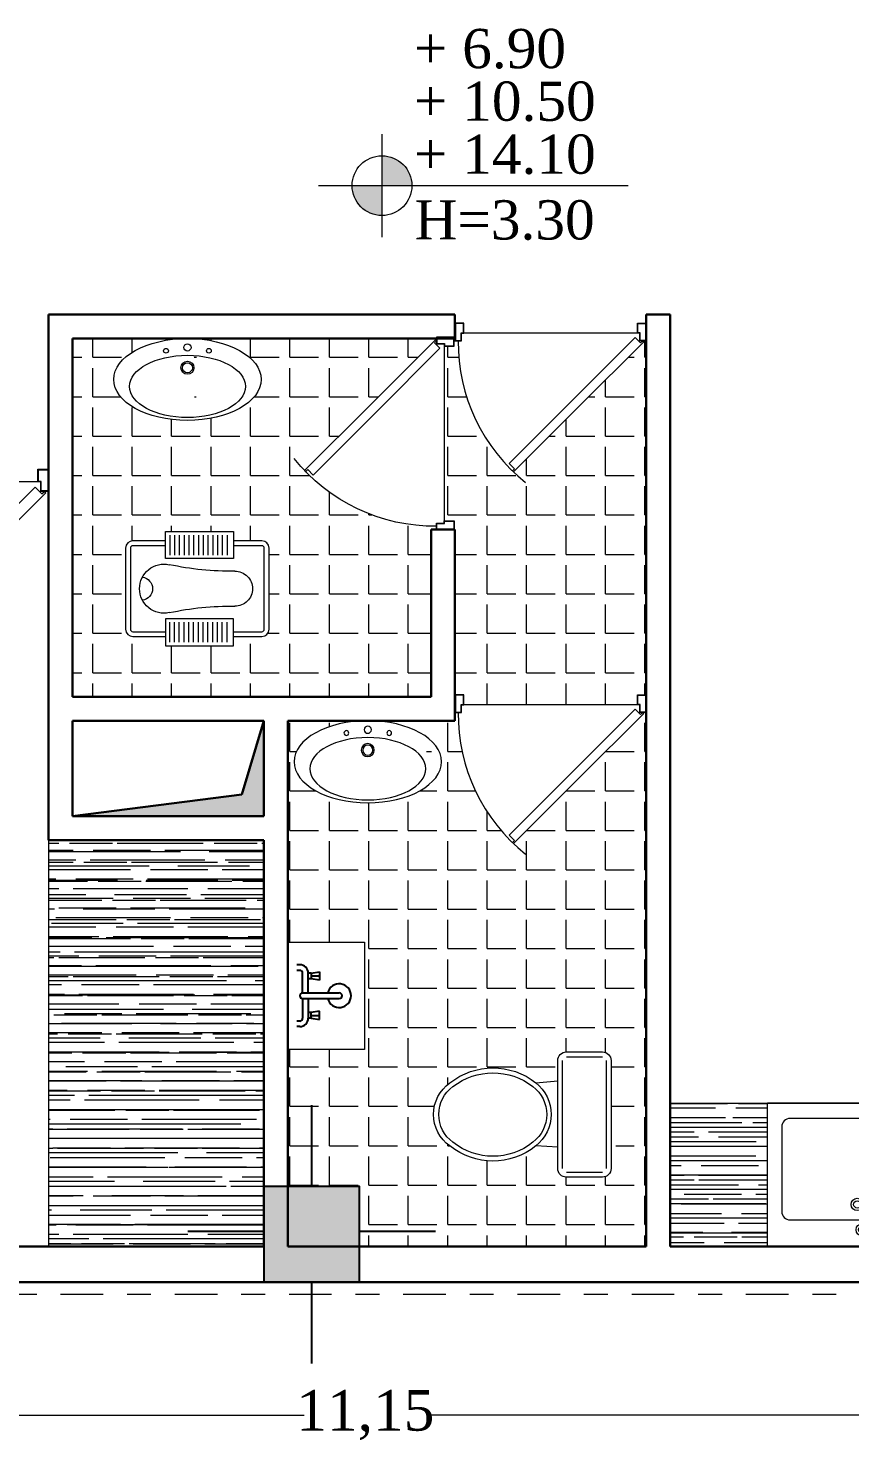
# Model space of a CAD drawing. Header units: metres. Extents: x 236 to 355, y 67 to 475.
# Drawn here: x 293.48 to 296.92, y 370.43 to 376.35 of the extents above; entities that cross this region are included whole.
import ezdxf

# ---------------------------------------------------------------- set-up
doc = ezdxf.new("R2010")
doc.units = ezdxf.units.M
doc.header["$LTSCALE"] = 0.007
doc.header["$MEASUREMENT"] = 0
doc.header["$PDMODE"] = 3
doc.linetypes.add('DASHDOTX2', pattern=[50.8, 25.4, -12.7, 0, -12.7])
for name, color, linetype, lineweight in [('decoration', 251, 'Continuous', 18), ('dim', 220, 'Continuous', 5), ('stair', 20, 'Continuous', 15), ('walll', 7, 'Continuous', 30)]:
    doc.layers.add(name, color=color, linetype=linetype, lineweight=lineweight)
doc.layers.add('H', color=7, linetype='Continuous')
doc.layers.add('TOOLS', color=137, linetype='Continuous')
doc.styles.get("Standard").update_dxf_attribs({"font": 'dutch.ttf'})
doc.dimstyles.new('1', dxfattribs={"dimtxt": 0.17, "dimasz": 0.17, "dimexe": 0.1, "dimexo": 0.1000000000000001, "dimgap": 0, "dimtad": 0, "dimzin": 1, "dimtxsty": 'Standard', "dimblk": 'DOTSMALL', "dimcen": 0.17, "dimse1": 1, "dimse2": 1, "dimclrd": 6, "dimclre": 1, "dimclrt": 7, "dimadec": 0, "dimazin": 0, "dimtfac": 1, "dimtix": 1, "dimtmove": 0, "dimatfit": 3, "dimldrblk": 'DOTSMALL', "dimfxl": 1, "dimlwd": 5, "dimarcsym": 0})
pattern_1 = [(0, (79.7474382615311, 9.493744407084023), (0, 0.165), [0.12, -0.045]), (90, (79.7474382615311, 9.493744407084023), (-0.165, 1.010333609296566e-17), [0.12, -0.045])]

# ---------------------------------------------------------------- blocks, each defined once
blk = doc.blocks.new('2')
at = {"true_color": 0x6c0707}
blk.add_hatch(color=16, dxfattribs=at).paths.add_polyline_path([(0.1972853444543929, 0.1934999981912142), (-0.2027146555456056, 0.1934999981912142), (-0.2027146555456056, -0.206500001808763), (0.1972853444543929, -0.206500001808763)])
for p, q in [((-0.002714655545602795, 0.5343109441922707), (-0.002714655545602795, 0.1934999981912142)), ((-0.5200292548347534, 0.007789713804413623), (-0.2027146555456056, 0.00778971380452731)), ((0.1972853444543929, 0.007789713804413623), (0.515374098412849, 0.007789713804413623)), ((-0.002714655545602795, -0.206500001808763), (-0.002714655545602795, -0.5473109478098195))]:
    blk.add_line(p, q)
blk.add_lwpolyline([(-0.2027146555456056, -0.206500001808763), (0.1972853444543929, -0.206500001808763), (0.1972853444543929, 0.1934999981912142), (-0.2027146555456056, 0.1934999981912142)], close=True)
blk = doc.blocks.new('DR10045K')
blk.add_line((-0.04810000000000514, -0.05454322292902702), (-0.9918601010792543, -0.05454322292902702))
at = {"linetype": 'Continuous'}
for p, q in [((-0.4028462823387429, -0.4202427088733032), (-0.0603378639307266, -0.0777342904652869)), ((-0.01428695879454267, -0.1016878782848494), (-0.3678440358608839, -0.4552449553511906)), ((-0.0603378639307266, -0.0777342904652869), (-0.03139794348678038, -0.1066742109092331)), ((-0.03102349573768493, -0.1070486586583286), (-0.01997483707938841, -0.09600000000000364)), ((-0.01997483707938841, -0.09600000000000364), (-0.01428695879454267, -0.1016878782848494)), ((-0.745354700746816, -0.7627511272813763), (-0.4028462823387429, -0.4202427088733032)), ((-0.3678440358608839, -0.4552449553511906), (-0.7214011129272535, -0.8088020324175886)), ((-0.7160403325538027, -0.7920654954743753), (-0.745354700746816, -0.7627511272813763)), ((-0.7270889912121277, -0.803114154132686), (-0.7160403325538027, -0.7920654954743753)), ((-0.7214011129272535, -0.8088020324175886), (-0.7270889912121277, -0.803114154132686))]:
    blk.add_line(p, q, dxfattribs=at)
for points in [[(-0.9918601010792543, -0.05454322292902702), (-0.9918601010792543, 2.842170943040401e-14), (-1.039960101079231, 2.842170943040401e-14), (-1.039960101079231, -0.09599999999997522), (-1.004360101079243, -0.09599999999997522), (-1.004360101079243, -0.05454322292902702)], [(-0.04810000000000514, -0.05454322292902702), (-0.04810000000000514, 0), (0, 0), (0, -0.09600000000000364), (-0.03560000000001651, -0.09600000000000364), (-0.03560000000001651, -0.05454322292902702)], [(-0.9938601010792354, -0.05254322292901747), (-0.9938601010792354, -0.001999999999981128), (-1.037960101079221, -0.001999999999981128), (-1.037960101079221, -0.09399999999999409), (-1.006360101079252, -0.09399999999999409), (-1.006360101079252, -0.05254322292901747)], [(-0.04609999999999559, -0.0525432229290459), (-0.04609999999999559, -0.00200000000000955), (-0.00200000000000955, -0.00200000000000955), (-0.00200000000000955, -0.09399999999999409), (-0.03360000000000696, -0.09399999999999409), (-0.03360000000000696, -0.0525432229290459)]]:
    blk.add_lwpolyline(points, close=True, dxfattribs=at)
blk.add_arc((-0.04967644807510396, -0.1055231963517542), 0.9725302805717476, 179.4389401650059, 231.4143768930826)
blk = doc.blocks.new('HICOD')
at = {"linetype": 'Continuous'}
h = blk.add_hatch(color=0, dxfattribs=at)
h.paths.add_polyline_path([(-0.125, 0, 0.4142135623730118), (0, -0.125), (0, 0)])
h.paths.add_polyline_path([(0, 0.1250000000000355), (0, -6.938893903907228e-18), (0.1250000000000355, -6.938893903907228e-18, 0.4142135623731784)])
at = {"color": 0, "linetype": 'Continuous'}
for p, q in [((0, 0.2159473684273956), (0, -0.2156620941063765)), ((-0.2657490047358491, 0), (1.030013085643477, 0))]:
    blk.add_line(p, q, dxfattribs=at)
blk.add_circle((1.776356839400503e-14, 1.776356839400503e-14), 0.1250000000000178, dxfattribs=at)
blk = doc.blocks.new('_DotSmall')
at = {"color": 0, "linetype": 'ByBlock', "const_width": 0.5}
blk.add_lwpolyline([(-0.0625, 0, 1), (0.0625, 0, 1)], format="xyb", close=True, dxfattribs=at)
blk = doc.blocks.new('*D88')
at = {"layer": 'Defpoints', "color": 0, "transparency": 16777216}
for p in [(289.3180209746893, 371.0476366226713), (300.4678267354655, 371.0976366226714), (300.4678267354655, 370.5416318382378)]:
    blk.add_point(p, dxfattribs=at)
at = {"layer": 'dim', "color": 6, "lineweight": 5, "transparency": 16777216}
for p, q in [((289.3180209746893, 370.5416318382378), (294.6375112337182, 370.5416318382378)), ((300.4678267354655, 370.5416318382378), (295.1483364764366, 370.5416318382378))]:
    blk.add_line(p, q, dxfattribs=at)
at = {"layer": 'dim', "color": 6, "lineweight": 5, "transparency": 16777216, "xscale": 0.17, "yscale": 0.17, "zscale": 0.17, "rotation": 180}
blk.add_blockref('_DotSmall', (289.3180209746893, 370.5416318382378), dxfattribs=at)
at = {"layer": 'dim', "color": 6, "lineweight": 5, "transparency": 16777216, "xscale": 0.17, "yscale": 0.17, "zscale": 0.17}
blk.add_blockref('_DotSmall', (300.4678267354655, 370.5416318382378), dxfattribs=at)
at = {"layer": 'dim', "color": 7, "transparency": 16777216, "insert": (294.8929238550774, 370.5416318382378), "char_height": 0.17, "attachment_point": 5}
blk.add_mtext('11,15', dxfattribs=at)
blk = doc.blocks.new('S2')
for p, q in [((-0.5342557278636377, -2.91038304567337e-11), (0, 0)), ((0, 0), (5.820766091346741e-11, -0.6000000000058208)), ((-1.405312012298964, -1.164153218269348e-10), (-0.5342557278636377, -2.91038304567337e-11)), ((-1.405312012298964, -1.164153218269348e-10), (-1.405312012240756, -0.6000000001222361)), ((-0.5342557278636377, -2.91038304567337e-11), (-0.5342557278636377, -2.91038304567337e-11)), ((-0.4658387741073966, -0.05690800902084447), (-0.4921562653325964, -0.05690800902084447)), ((-0.4921562653325964, -0.05690800902084447), (-0.4921562653325964, -0.06297731152153574)), ((-0.4658387741073966, -0.06258372875163332), (-0.4658387741073966, -0.05690800902084447)), ((-1.340420679340241, -0.1105620999878738), (-0.9585648089307597, -0.1105620999878738)), ((-0.8648715524468571, -0.1105620999878738), (-0.5412342216877732, -0.1105621000169776)), ((-0.4921562653325964, -0.06297731152153574), (-0.5351734600553755, -0.06297731152153574)), ((-0.4866622025438119, -0.1667365592438728), (-0.4866622025438119, -0.06297731152153574)), ((-0.4698875225440133, -0.06297731152153574), (-0.4698875225440133, -0.1667365592438728)), ((-0.42082214311813, -0.06258372875163332), (-0.4658387741073966, -0.06258372875163332)), ((-0.09492635785136372, -0.1105620999878738), (-0.4185636885813437, -0.1105621000169776)), ((-1.362238861160222, -0.5139649090133389), (-1.362238861160222, -0.1323802818051263)), ((-1.340420679340241, -0.1539649090136663), (-0.9585648089307597, -0.1539649090136663)), ((-0.9367466271107787, -0.5139649090133389), (-0.9367466271107787, -0.1323802818051263)), ((-0.9003447274444625, -0.500309915834805), (-0.9003447274444625, -0.1460352749854792)), ((-0.5057610467192717, -0.1460352750436869), (-0.5057610467192717, -0.5003099158639088)), ((-0.4540368635789491, -0.1460352750436869), (-0.4540368635789491, -0.5003099158639088)), ((-0.0594531828246545, -0.500309915834805), (-0.05945318285375834, -0.1460352749854792)), ((-1.340420679340241, -0.1976012726499903), (-0.9585648089307597, -0.1976012726499903)), ((-1.340420679340241, -0.2412376362863142), (-0.9585648089307597, -0.2412376362863142)), ((-1.340420679340241, -0.2848739999235477), (-0.9585648089307597, -0.2848739999235477)), ((-1.340420679340241, -0.3285103635598716), (-0.9585648089307597, -0.3285103635598716)), ((-1.340420679340241, -0.3721467271961956), (-0.9585648089307597, -0.3721467271961956)), ((-1.340420679340241, -0.41578309083161), (-0.9585648089307597, -0.41578309083161)), ((-1.340420679340241, -0.459419454467934), (-0.9585648089307597, -0.459419454467934)), ((-1.340420679340241, -0.5030558181042579), (-0.9585648089307597, -0.5030558181042579)), ((-0.9585648089307597, -0.5357830908324104), (-1.340420679340241, -0.5357830908324104)), ((-0.5248783524439204, -0.5357830908615142), (-0.8648715524468571, -0.5357830908324104)), ((-0.4349195578251965, -0.5357830908615142), (-0.09492635782225989, -0.5357830908324104)), ((-1.405312012240756, -0.6000000001222361), (5.820766091346741e-11, -0.6000000000058208))]:
    blk.add_line(p, q)
for centre, radius in [((-0.5598987991979811, -0.06992794704910921), 0.025683725), ((-0.5598987991979811, -0.06992794704910921), 0.0151468), ((-0.3962108410778455, -0.06992794704910921), 0.025683725), ((-0.3962108410778455, -0.06992794704910921), 0.0151468), ((-0.5844314864079934, -0.175644095644202), 0.025683725), ((-0.5844314864079934, -0.175644095644202), 0.0151468), ((-0.3753664238611236, -0.175644095644202), 0.025683725), ((-0.3753664238611236, -0.175644095644202), 0.0151468)]:
    blk.add_circle(centre, radius)
for centre, radius, start, end in [((-1.340420679340241, -0.1323802818051263), 0.02181818181815656, 90, 180), ((-0.9585648089307597, -0.1323802818051263), 0.02181818181815656, 0, 90), ((-0.8648715524177533, -0.1460352750209495), 0.035473175, 89.99999999499742, 179.999999995258), ((-0.5412342216877732, -0.1460352750500533), 0.035473175, 359.999999995258, 89.99999999499742), ((-0.4748833762423601, 0.1479468193365392), 0.232181125789495, 254.9886032381018, 267.0920683080504), ((-0.4782748625439126, -0.07736463228411594), 0.0166536023314587, 59.75920558760113, 120.2407944123989), ((-0.4785303428361658, 0.190308755897604), 0.2745480064682461, 271.8039794177778, 282.1863184308165), ((-0.4185636885813437, -0.1460352750500533), 0.035473175, 90.00000000500258, 180.0000000047421), ((-0.09492635785136372, -0.1460352750209495), 0.035473175, 4.742028918999941e-09, 90.00000000500258), ((-0.4782749321602751, -0.1616788071469273), 0.01213850413860655, 133.7064729882118, 46.29261787345494), ((-0.4782748625439126, -0.1523492384940255), 0.0166536023314587, 239.7592055876011, 300.2407944123989), ((-1.340420679340241, -0.5139649090133389), 0.02181818181815656, 180, 270), ((-0.9585648089307597, -0.5139649090133389), 0.02181818181815656, 270, 0), ((-0.8648715524468571, -0.5003099158411715), 0.035473175, 179.999999995258, 269.9999999949974), ((-0.5412342217168771, -0.5003099158702753), 0.035473175, 269.9999999949974, 359.999999995258), ((-0.4185636885522399, -0.5003099158702753), 0.035473175, 180.0000000047421, 270.0000000050026), ((-0.09492635782225989, -0.5003099158411715), 0.035473175, 270.0000000050026, 4.742028918999941e-09)]:
    blk.add_arc(centre, radius, start, end)
blk = doc.blocks.new('KHALAF')
at = {"linetype": 'Continuous'}
for p, q in [((-0.462059002773163, -0.1854750292723298), (-0.3783790239161551, -0.1854750292723298)), ((-0.462059002773163, -0.2054750292723298), (-0.3783790239161551, -0.2054750292723298)), ((-0.462059002773163, -0.2254750292723298), (-0.3783790239161551, -0.2254750292723298)), ((-0.01309379910504305, -0.1854750292723298), (-0.096773777962051, -0.1854750292723298)), ((-0.01309379910504305, -0.2054750292723298), (-0.096773777962051, -0.2054750292723298)), ((-0.01309379910504305, -0.2254750292723298), (-0.096773777962051, -0.2254750292723298)), ((-0.462059002773163, -0.2454750292723298), (-0.3783790239161551, -0.2454750292723298)), ((-0.462059002773163, -0.2654750292723298), (-0.3783790239161551, -0.2654750292723298)), ((-0.462059002773163, -0.2854750292723298), (-0.3783790239161551, -0.2854750292723298)), ((-0.01309379910504305, -0.2454750292723298), (-0.096773777962051, -0.2454750292723298)), ((-0.01309379910504305, -0.2654750292723298), (-0.096773777962051, -0.2654750292723298)), ((-0.01309379910504305, -0.2854750292723298), (-0.096773777962051, -0.2854750292723298)), ((-0.462059002773163, -0.3054750292723298), (-0.3783790239161551, -0.3054750292723298)), ((-0.462059002773163, -0.3254750292723299), (-0.3783790239161551, -0.3254750292723299)), ((-0.462059002773163, -0.3454750292723298), (-0.3783790239161551, -0.3454750292723298)), ((-0.01309379910504305, -0.3054750292723298), (-0.096773777962051, -0.3054750292723298)), ((-0.01309379910504305, -0.3254750292723299), (-0.096773777962051, -0.3254750292723299)), ((-0.01309379910504305, -0.3454750292723298), (-0.096773777962051, -0.3454750292723298)), ((-0.462059002773163, -0.3654750292723298), (-0.3783790239161551, -0.3654750292723298)), ((-0.462059002773163, -0.3854750292723298), (-0.3783790239161551, -0.3854750292723298)), ((-0.462059002773163, -0.4054750292723298), (-0.3783790239161551, -0.4054750292723298)), ((-0.01309379910504305, -0.3654750292723298), (-0.096773777962051, -0.3654750292723298)), ((-0.01309379910504305, -0.3854750292723298), (-0.096773777962051, -0.3854750292723298)), ((-0.01309379910504305, -0.4054750292723298), (-0.096773777962051, -0.4054750292723298)), ((-0.462059002773163, -0.4254750292723298), (-0.3783790239161551, -0.4254750292723298)), ((-0.01309379910504305, -0.4254750292723298), (-0.096773777962051, -0.4254750292723298))]:
    blk.add_line(p, q, dxfattribs=at)
for points in [[(-0.4375764009391023, -0.168056419021406), (-0.4375764009391023, -0.03119914540266888, -0.4142135623730951), (-0.4075764009391021, -0.001199145402668883), (-0.06757640093910222, -0.001199145402668855, -0.4142135623730951), (-0.03757640093910197, -0.03119914540266885), (-0.03757640093910197, -0.168056419021406, -0.4142135623730945)], [(-0.4175764009391036, -0.168056419021406), (-0.4175764009391028, -0.03119914540266897, -0.414213562373103), (-0.4075764009391021, -0.02119914540266887), (-0.06757640093910222, -0.02119914540266885, -0.414213562373085), (-0.05757640093910155, -0.03119914540266883), (-0.05757640093910155, -0.168056419021406, -0.4142135623731021)], [(-0.03757640093910286, -0.452862576161209), (-0.03757640093910286, -0.5711991454026688, -0.4142135623730945), (-0.06757640093910311, -0.6011991454026688), (-0.407576400939103, -0.6011991454026688, -0.4142135623730955), (-0.4375764009391032, -0.5711991454026688), (-0.4375764009391023, -0.452862576161209)], [(-0.05757640093910155, -0.452862576161209), (-0.05757640093910243, -0.5711991454026687, -0.4142135623731021), (-0.06757640093910311, -0.5811991454026688), (-0.407576400939103, -0.5811991454026688, -0.4142135623731103), (-0.4175764009391036, -0.5711991454026686)], [(-0.4175764009391036, -0.5711991454026686), (-0.4175764009391036, -0.452862576161209, -0.414213562373103)]]:
    blk.add_lwpolyline(points, format="xyb", dxfattribs=at)
for points in [[(-0.4768329607446793, -0.168056419021406), (-0.4768329607446793, -0.452862576161209), (-0.3637304135845723, -0.452862576161209), (-0.3637304135845723, -0.168056419021406)], [(0.001680158866473214, -0.168056419021406), (0.001680158866473214, -0.452862576161209), (-0.1114223882936338, -0.452862576161209), (-0.1114223882936338, -0.168056419021406)]]:
    blk.add_lwpolyline(points, close=True, dxfattribs=at)
for centre, radius, start, end in [((-0.2375764009391004, -0.1621229586779998), 0.1027308689057707, 90, 192.2454239383037), ((-0.2375764009391013, -0.06546180001341817), 0.048386847138147, 186.9446974649138, 353.0553025350866), ((-0.2375764009391013, -0.1621229586779998), 0.1027308689057707, 347.7545760616964, 90), ((-1.50925967303924, -0.4381261108727336), 1.198559292649579, 359.0687970425855, 12.24542393830367), ((1.034106871161038, -0.4381261108727336), 1.198559292649579, 167.7545760616963, 180.9312029574145), ((-0.2375764009390995, -0.4587960365046151), 0.07329195272660427, 179.0687970425855, 270.0000000000007), ((-0.2375764009391022, -0.4587960365046151), 0.07329195272660427, 269.9999999999993, 0.9312029574145169)]:
    blk.add_arc(centre, radius, start, end, dxfattribs=at)
blk = doc.blocks.new('RUSHY03')
at = {"linetype": 'Continuous'}
for centre, radius in [((0, 0), 0.015), ((-0.08965188478208574, -0.01386755478858959), 0.01), ((1.70530256582424e-12, -0.08520878309103352), 0.02727425478730083), ((0.08965188478549635, -0.01386755478858959), 0.01), ((1.70530256582424e-12, -0.08520878309103352), 0.0209645479428815)]:
    blk.add_circle(centre, radius, dxfattribs=at)
for centre, major_axis, ratio in [((7.44648787076585e-12, -0.1339664144019252), (0.3083528543501188, -5.664162969846324e-17), 0.5562344568091385), ((1.70530256582424e-12, -0.1633436672675685), (0.2422766334185837, -4.450402570006387e-17), 0.5384615384613669)]:
    blk.add_ellipse(centre, major_axis=major_axis, ratio=ratio, dxfattribs=at)
blk = doc.blocks.new('KHALA')
at = {"linetype": 'Continuous'}
for p, q in [((-0.2418223270343662, -0.0558675669250559), (-0.2418223270343662, -0.2070839919250558)), ((0.226281247965634, -0.04007029192505573), (-0.2260250520343661, -0.04007029192505573)), ((0.2420785229656341, -0.2070839919250558), (0.2420785229656341, -0.0558675669250559)), ((-0.2260250520343661, -0.2228812669250559), (0.226281247965634, -0.2228812669250559)), ((-0.1366132918185997, -0.2428812669250559), (0.1408815882706097, -0.242881266925056))]:
    blk.add_line(p, q, dxfattribs=at)
blk.add_lwpolyline([(0.1329497107603657, -0.3345241735523707), (0.1408815882706097, -0.242881266925056), (0.226281247965634, -0.2428812669250558, 0.414213562373095), (0.2620785229656342, -0.2070839919250558), (0.262078522965634, -0.0558675669250559, 0.414213562373095), (0.226281247965634, -0.02007029192505572), (-0.2260250520343661, -0.0200702919250559, 0.414213562373095), (-0.2618223270343663, -0.0558675669250559), (-0.2618223270343661, -0.2070839919250558, 0.414213562373095), (-0.2260250520343661, -0.242881266925056), (-0.1366132918185997, -0.2428812669250559), (-0.1312110548762773, -0.3345241687032683, 0.3521217500508835), (-0.1312110674238673, -0.6939861495388642, 0.5211761229877464), (0.132949721879746, -0.6939861714663147, 0.3475007842836892), (0.1329497008075449, -0.3345241687032683)], format="xyb", dxfattribs=at)
blk.add_lwpolyline([(0.1173621873699182, -0.3470553069130164, 0.4956799766856066), (-0.1156235414386506, -0.3470553069130164, 0.3521217500508836), (-0.1156235531114023, -0.68145501241733, 0.5100745340586327), (0.1173622069111522, -0.6814550351609406, 0.3437639707166922)], format="xyb", close=True, dxfattribs=at)
blk.add_arc((0.0008693229656340229, -0.4407064419250557), 0.169469475, 38.79655099999999, 141.203449, dxfattribs=at)
blk = doc.blocks.new('rvrt')
at = {"layer": 'TOOLS', "color": 137, "linetype": 'Continuous'}
for p, q in [((31.67666480994978, 29.32077787654021), (31.66666480994968, 29.32077787654032)), ((31.67666480994978, 29.30077787654022), (31.66666480994968, 29.30077787654034)), ((31.68666480994989, 29.22077787654041), (31.68666480994978, 29.29077787654023)), ((31.70666480994998, 29.22077787654041), (31.70666480994987, 29.29077787654023)), ((31.71666480994998, 29.29077787654023), (31.70666480994987, 29.29077787654035)), ((31.71666480994998, 29.27077787654025), (31.70666480994987, 29.27077787654014)), ((31.71666480994998, 29.29077787654023), (31.74666480994995, 29.29577787654023)), ((31.71666480994998, 29.29077787654023), (31.71666480994998, 29.27077787654025)), ((31.71666480994998, 29.28077787654024), (31.74666480994995, 29.28077787654024)), ((31.74666480994995, 29.26577787654026), (31.71666480994998, 29.27077787654025)), ((31.74666480994995, 29.29577787654023), (31.74666480994995, 29.26577787654026)), ((31.68666480994989, 29.22077787654041), (31.81666480995, 29.22077787654041)), ((31.68666480994989, 29.20077787654043), (31.81666480995, 29.20077787654043)), ((31.68666480994989, 29.20077787654043), (31.68666480994989, 29.13077787654049)), ((31.70666480994998, 29.20077787654043), (31.70666480994998, 29.13077787654049)), ((31.6766648099499, 29.1207778765405), (31.66666480994991, 29.1207778765405)), ((31.71666480994998, 29.15077787654047), (31.70666480995021, 29.15077787654047)), ((31.71666480994998, 29.13077787654049), (31.70666480995021, 29.13077787654049)), ((31.74666480994995, 29.15577787654047), (31.71666480994998, 29.15077787654047)), ((31.71666480994998, 29.13077787654049), (31.71666480994998, 29.15077787654047)), ((31.71666480994998, 29.14077787654048), (31.74666480994995, 29.14077787654048)), ((31.71666480994998, 29.13077787654049), (31.74666480994995, 29.1257778765405)), ((31.74666480994995, 29.1257778765405), (31.74666480994995, 29.15577787654047)), ((31.6766648099499, 29.10077787654052), (31.66666480994991, 29.10077787654052))]:
    blk.add_line(p, q, dxfattribs=at)
for centre, radius, start, end in [((31.67666480994978, 29.29077787654023), 0.03000000000003866, 0, 90), ((31.67666480994978, 29.29077787654023), 0.01, 0, 90), ((31.68666480994989, 29.21077787654042), 0.009999999999990905, 90, 270), ((31.81666480995, 29.21077787654042), 0.04201227018836562, 193.7700447941426, 166.2299552057823), ((31.81666480995, 29.21077787654042), 0.009999999999990905, 270, 90), ((31.6766648099499, 29.13077787654049), 0.01, 270, 0), ((31.6766648099499, 29.13077787654049), 0.03000000000003866, 270, 0)]:
    blk.add_arc(centre, radius, start, end, dxfattribs=at)

msp = doc.modelspace()

# ---------------------------------------------------------------- hatches: boundary and pattern name
at = {"layer": 'decoration'}
h = msp.add_hatch(dxfattribs=at)
h.set_pattern_fill('ANGLE', color=256, scale=0.6)
h.set_pattern_definition(pattern_1)
edge = h.paths.add_edge_path()
edge.add_ellipse((294.1486940153842, 374.8761201402264), major_axis=(0.3083528543501188, 5.609424501085856e-14), ratio=0.5562344568091385, start_angle=89.9999999999784, end_angle=277.8747098459176, ccw=False)
edge.add_line((294.1486940153832, 375.0476366226713), (293.6680209746892, 375.0476366226713))
edge.add_line((293.6680209746892, 375.0476366226713), (293.6680209746892, 373.5476366226712))
edge.add_line((293.6680209746892, 373.5476366226712), (294.1909406152056, 373.5476366226712))
edge.add_line((294.1909406152056, 373.5476366226712), (294.1909406152056, 373.7611217232848))
edge.add_line((294.1909406152056, 373.7611217232848), (294.0570050744981, 373.7611217232848))
edge.add_line((294.0570050744981, 373.7611217232848), (294.0570050744981, 373.8003782830904))
edge.add_line((294.0570050744981, 373.8003782830904), (293.9201478008794, 373.8003782830904))
edge.add_arc((293.9201478008794, 373.8303782830904), 0.03000000000001535, 180, 270, ccw=False)
edge.add_line((293.8901478008793, 373.8303782830904), (293.8901478008793, 374.1703782830904))
edge.add_arc((293.9201478008794, 374.1703782830904), 0.03000000000001535, 90, 180, ccw=False)
edge.add_line((293.9201478008794, 374.2003782830904), (294.0570050744981, 374.2003782830904))
edge.add_line((294.0570050744981, 374.2003782830904), (294.0570050744981, 374.239634842896))
edge.add_line((294.0570050744981, 374.239634842896), (294.1909406152056, 374.239634842896))
edge.add_line((294.1909406152056, 374.239634842896), (294.1909406152056, 374.706221052331))
h = msp.add_hatch(dxfattribs=at)
h.set_pattern_fill('ANGLE', color=256, scale=0.6)
h.set_pattern_definition(pattern_1)
edge = h.paths.add_edge_path()
edge.add_line((295.1678267354656, 374.2476366226713), (295.19078690079, 374.2476366226713))
edge.add_line((295.19078690079, 374.2476366226713), (295.19078690079, 374.2614223975005))
edge.add_arc((295.1834113591856, 375.014593221392), 0.7532069360908299, 223.6853825703664, 270.56105983499504, ccw=False)
edge.add_line((294.6387347481711, 374.49435473955), (294.912558245568, 374.7681782369468))
edge.add_line((294.912558245568, 374.7681782369468), (295.19078690079, 375.0464068921688))
edge.add_line((295.19078690079, 375.0464068921688), (295.19078690079, 375.0476366226713))
edge.add_line((295.19078690079, 375.0476366226713), (294.1909406152056, 375.0476366226713))
edge.add_line((294.1909406152056, 375.0476366226713), (294.1909406152056, 375.0460192281217))
edge.add_ellipse((294.1486940153842, 374.8761201402264), major_axis=(0.3083528543501188, 5.609424501085856e-14), ratio=0.5562344568091385, start_angle=277.8747098459176, end_angle=442.12529015407034, ccw=False)
edge.add_line((294.1909406152056, 374.706221052331), (294.1909406152056, 374.239634842896))
edge.add_line((294.1909406152056, 374.239634842896), (294.3418112316378, 374.239634842896))
edge.add_line((294.3418112316378, 374.239634842896), (294.3418112316378, 374.2003782830904))
edge.add_line((294.3418112316378, 374.2003782830904), (294.4601478008793, 374.2003782830904))
edge.add_arc((294.4601478008793, 374.1703782830904), 0.03000000000001532, 0, 90, ccw=False)
edge.add_line((294.4901478008793, 374.1703782830904), (294.4901478008793, 373.8303782830904))
edge.add_arc((294.4601478008793, 373.8303782830904), 0.03000000000001538, -90.00000000005429, 0, ccw=False)
edge.add_line((294.4601478008793, 373.8003782830904), (294.3418112316379, 373.8003782830904))
edge.add_line((294.3418112316378, 373.8003782830904), (294.3418112316378, 373.7611217232848))
edge.add_line((294.3418112316378, 373.7611217232848), (294.1909406152056, 373.7611217232848))
edge.add_line((294.1909406152056, 373.7611217232848), (294.1909406152056, 373.5476366226712))
edge.add_line((294.1909406152056, 373.5476366226712), (295.1678267354655, 373.5476366226711))
edge.add_line((295.1678267354655, 373.5476366226711), (295.1678267354656, 374.2476366226713))
h = msp.add_hatch(dxfattribs=at)
h.set_pattern_fill('ANGLE', color=256, scale=0.6)
h.set_pattern_definition(pattern_1)
h.paths.add_polyline_path([(296.0678267354654, 374.4476366226712), (296.0678267354652, 375.0376072518739), (296.053013775862, 375.0376072518739), (296.0573923178608, 375.0332287098751), (295.7852232535115, 374.7610596455257), (295.5130541891621, 374.4888905811762, -0.2074344335884045), (295.2815292170721, 375.0376072518739), (295.2651371470591, 375.0376072518739), (295.2651371470591, 375.0158141516276), (295.2228944172978, 375.0158141516276), (295.2228944172978, 374.2848891939792), (295.2651371470591, 374.2848891939792), (295.2651371470591, 374.2476366226713), (295.2678267354655, 374.2476366226713), (295.2678267354655, 373.5559599282914), (295.3048542278971, 373.5559599282914), (295.3048542278971, 373.5139724277883), (296.0313629597044, 373.5139724277883), (296.0313629597044, 373.5559599282914), (296.0678267354654, 373.5559599282914)])
h = msp.add_hatch(dxfattribs=at)
h.set_pattern_fill('ANGLE', color=256, scale=0.6)
h.set_pattern_definition(pattern_1)
edge = h.paths.add_edge_path()
edge.add_line((295.2815292170721, 373.4820589038957), (295.2678267354654, 373.4820589038957))
edge.add_line((295.2678267354655, 373.4820589038957), (295.2678267354655, 373.4476366226712))
edge.add_line((295.2678267354655, 373.4476366226712), (295.1780983759368, 373.4476366226712))
edge.add_line((295.1780983759368, 373.4476366226712), (295.1780983759368, 373.3537567401746))
edge.add_ellipse((294.9031434450571, 373.2761201402262), major_axis=(-0.3083528543501188, 5.609424501085856e-14), ratio=0.5562344568091385, start_angle=153.0862930723379, end_angle=206.9137069276774, ccw=False)
edge.add_line((295.1780983759368, 373.1984835402777), (295.1780983759368, 371.8313991558701))
edge.add_line((295.1780983759368, 371.8313991558701), (295.1811720757125, 371.8313991558701))
edge.add_arc((295.3392307313533, 371.8000766824824), 0.1611323554165844, 124.94510491809339, 168.7909250775078, ccw=False)
edge.add_arc((295.4266665010327, 371.7047802171777), 0.2898335056994207, 78.42966757311251, 128.3247555401365, ccw=False)
edge.add_line((295.4847986024018, 371.9887240845466), (295.4847986024018, 372.9618162059219))
edge.add_arc((296.0301494062913, 373.4747279250841), 0.7486560832297018, 179.4389401650061, 223.244253384033, ccw=False)
h = msp.add_hatch(dxfattribs=at)
h.set_pattern_fill('ANGLE', color=256, scale=0.6)
h.set_pattern_definition(pattern_1)
h.paths.add_polyline_path([(295.9409216844467, 371.8313991558701), (296.0678267354654, 371.8313991558701), (296.0678267354654, 373.4820589038957), (296.053013775862, 373.4820589038957), (296.0573923178608, 373.4776803618969), (295.9409216844467, 373.3612097284827)])
h = msp.add_hatch(dxfattribs=at)
h.set_pattern_fill('ANGLE', color=256, scale=0.6)
h.set_pattern_definition(pattern_1)
edge = h.paths.add_edge_path()
edge.add_ellipse((294.9031434450571, 373.2761201402262), major_axis=(-0.3083528543501188, 5.609424501085856e-14), ratio=0.5562344568091385, start_angle=-89.99999999997829, end_angle=153.0862930723379, ccw=False)
edge.add_line((294.903143445057, 373.4476366226712), (294.5680209746891, 373.4476366226712))
edge.add_line((294.5680209746891, 373.4476366226712), (294.5680209746892, 372.5215090323259))
edge.add_line((294.5680209746892, 372.5215090323259), (294.8894133140362, 372.5215090323259))
edge.add_line((294.8894133140362, 372.5215090323259), (294.8894133140362, 372.0710090012651))
edge.add_line((294.8894133140362, 372.0710090012651), (294.5680209746893, 372.0710090012651))
edge.add_line((294.5680209746893, 372.0710090012651), (294.5680209746893, 371.8313991558701))
edge.add_line((294.5680209746893, 371.8313991558701), (295.1780983759368, 371.8313991558701))
edge.add_line((295.1780983759368, 371.8313991558701), (295.1780983759368, 373.1984835402778))
h = msp.add_hatch(dxfattribs=at)
h.set_pattern_fill('ANGLE', color=256, scale=0.6)
h.set_pattern_definition(pattern_1)
h.paths.add_polyline_path([(295.4847986024018, 371.9887240845466, -0.1172714116080925), (295.6063975039162, 371.9321570577497), (295.6980404175216, 371.9400889358639), (295.6980404175216, 372.0254885955589, -0.4142135623730951), (295.7338376925216, 372.0612858705589), (295.8850541175216, 372.0612858705589, -0.4142135623730952), (295.9208513925216, 372.0254885955589), (295.9208513925216, 371.8313991558701), (295.9409216844467, 371.8313991558701), (295.9409216844467, 373.3612097284827), (295.7852232535115, 373.2055112975475), (295.5130541891621, 372.9333422331981, -0.01339779200959164), (295.4847986024018, 372.9618162059219)])
h = msp.add_hatch(dxfattribs=at)
h.set_pattern_fill('AR-RROOF', color=256, scale=0.06)
h.set_pattern_definition([(0, (0, 0), (0.132, 0.06), [0.8999999999999999, -0.12, 0.3, -0.06]), (0, (0.0798, 0.03), (-0.06, 0.0798), [0.18, -0.0198, 0.36, -0.045]), (0, (0.03, 0.051), (0.312, 0.0402), [0.48, -0.08399999999999999, 0.24, -0.06])])
h.paths.add_polyline_path([(293.5680209746893, 371.2476366226714), (294.4678267354655, 371.2476366226714), (294.4678267354655, 371.4976366226713), (294.4680209746893, 372.9476366226712), (293.5680209746893, 372.9476366226712)])
h = msp.add_hatch(dxfattribs=at)
h.set_pattern_fill('ANGLE', color=256, scale=0.6)
h.set_pattern_definition(pattern_1)
h.paths.add_polyline_path([(294.6678267354654, 371.8313991558701), (294.5680209746893, 371.8313991558701), (294.5680209746893, 371.6263978244936), (294.6678267354654, 371.6263978244936)])
h = msp.add_hatch(dxfattribs=at)
h.set_pattern_fill('ANGLE', color=256, scale=0.6)
h.set_pattern_definition(pattern_1)
h.paths.add_polyline_path([(295.1780983759368, 371.6263978244936), (295.1780983759368, 371.8313991558701), (294.6678267354654, 371.8313991558701), (294.6678267354654, 371.6263978244936)])
h = msp.add_hatch(dxfattribs=at)
h.set_pattern_fill('ANGLE', color=256, scale=0.6)
h.set_pattern_definition(pattern_1)
h.paths.add_polyline_path([(296.0678267354654, 371.8313991558701), (295.9409216844467, 371.8313991558701), (295.9409216844467, 371.6263978244936), (296.0678267354654, 371.6263978244936)])
h = msp.add_hatch(dxfattribs=at)
h.set_pattern_fill('AR-RROOF', color=256, scale=0.06)
h.set_pattern_definition([(0, (0, -23.91237969172289), (0.132, 0.06), [0.8999999999999999, -0.12, 0.3, -0.06]), (0, (0.0798, -23.88237969172289), (-0.06, 0.0798), [0.18, -0.0198, 0.36, -0.045]), (0, (0.03, -23.86137969172289), (0.312, 0.0402), [0.48, -0.08399999999999999, 0.24, -0.06])])
h.paths.add_polyline_path([(296.5754070513235, 371.8476366226714), (296.1678267354654, 371.8476366226714), (296.1678267354654, 371.2476366226714), (296.5754070513817, 371.2476366226714)])
h = msp.add_hatch(dxfattribs=at)
h.set_pattern_fill('ANGLE', color=256, scale=0.6)
h.set_pattern_definition(pattern_1)
h.paths.add_polyline_path([(295.4847986024018, 371.3074983058702), (295.4847986024018, 371.6106611727722, -0.2239328877894148), (295.2469355349078, 371.6679962801694, -0.2449523692050022), (295.1780983759368, 371.8000766824824), (295.1780983759368, 371.3074983058702)])
h = msp.add_hatch(dxfattribs=at)
h.set_pattern_fill('ANGLE', color=256, scale=0.6)
h.set_pattern_definition(pattern_1)
h.paths.add_polyline_path([(294.6678267354654, 371.6263978244936), (294.5680209746893, 371.6263978244936), (294.5680209746893, 371.4976366226713), (294.6678267354654, 371.4976366226713)])
h = msp.add_hatch(dxfattribs=at)
h.set_pattern_fill('ANGLE', color=256, scale=0.6)
h.set_pattern_definition(pattern_1)
h.paths.add_polyline_path([(294.6678267354654, 371.6263978244936), (294.6678267354654, 371.4976366226713), (294.8678267354654, 371.4976366226713), (294.8678267354654, 371.3119263382845), (295.1780983759368, 371.3119263382845), (295.1780983759368, 371.6263978244936)])
h = msp.add_hatch(dxfattribs=at)
h.set_pattern_fill('ANGLE', color=256, scale=0.6)
h.set_pattern_definition(pattern_1)
h.paths.add_polyline_path([(295.9409216844467, 371.3074983058702), (295.9409216844467, 371.6263978244936), (295.9208513925216, 371.6263978244936), (295.9208513925216, 371.5731822955589, -0.4142135623732052), (295.8850541175216, 371.5373850205589), (295.7338376925216, 371.5373850205589, -0.4142135623729851), (295.6980404175216, 371.5731822955589), (295.6980404175216, 371.6263978244936), (295.5360860806662, 371.6263978244936, -0.04685749178772429), (295.4847986024018, 371.6106611727722), (295.4847986024018, 371.3074983058702)])
h = msp.add_hatch(dxfattribs=at)
h.set_pattern_fill('ANGLE', color=256, scale=0.6)
h.set_pattern_definition(pattern_1)
h.paths.add_polyline_path([(296.0678267354654, 371.6263978244936), (295.9409216844467, 371.6263978244936), (295.9409216844467, 371.3074983058702), (296.0678267354654, 371.3074983058702)])
h = msp.add_hatch(dxfattribs=at)
h.set_pattern_fill('ANGLE', color=256, scale=0.6)
h.set_pattern_definition(pattern_1)
h.paths.add_polyline_path([(294.8678267354654, 371.3074983058702), (294.8678267354654, 371.2476366226714), (296.0678267354654, 371.2476366226714), (296.0678267354654, 371.3074983058702)])
at = {"layer": 'walll', "true_color": 0x6c0707}
h = msp.add_hatch(color=16, dxfattribs=at)
h.dxf.hatch_style = 1
h.paths.add_polyline_path([(294.4680209746893, 373.4476366226716), (294.376762485341, 373.138847487185), (293.6680209746893, 373.0476366226712), (294.4680209746893, 373.0476366226712)])

# ---------------------------------------------------------------- linework, layer by layer
at = {"layer": 'decoration'}
msp.add_line((296.1678267354654, 371.8476366226714), (299.3678267354653, 371.8476366226714), dxfattribs=at)
msp.add_lwpolyline([(294.5680209746892, 372.0710090012651), (294.5680209746892, 372.5215090323259), (294.8894133140362, 372.5215090323259), (294.8894133140362, 372.0710090012651)], close=True, dxfattribs=at)
at = {"layer": 'stair'}
msp.add_line((293.5680209746893, 372.9476366226712), (293.5680209746893, 371.2476366226714), dxfattribs=at)
at = {"layer": 'stair', "linetype": 'DASHDOTX2'}
msp.add_line((289.3180209746893, 371.0476366226713), (314.3180209746893, 371.0476366226713), dxfattribs=at)
at = {"layer": 'walll'}
for p, q in [((293.5680209746893, 375.147636622671), (295.2678267354655, 375.1476366226712)), ((293.5680209746893, 374.447636622671), (293.5680209746893, 375.147636622671)), ((295.2678267354655, 375.0476366226713), (295.2678267354655, 375.1476366226712)), ((296.0678267354652, 375.1476366226712), (296.0678267354654, 374.4476366226714)), ((296.0678267354654, 375.1476366226712), (296.1678267354654, 375.1476366226712)), ((296.1678267354654, 375.1476366226712), (296.1678267354654, 371.2476366226714)), ((293.6680209746892, 375.0476366226713), (293.6680209746892, 373.5476366226712)), ((293.6680209746893, 375.0476366226713), (295.2678267354655, 375.0476366226713)), ((293.5680209746893, 374.447636622671), (293.5680209746893, 372.9476366226712)), ((296.0678267354654, 374.4476366226712), (296.0678267354654, 371.2476366226714)), ((295.1678267354656, 374.2476366226714), (295.1678267354655, 373.5476366226711)), ((295.1678267354655, 374.2476366226713), (295.2678267354655, 374.2476366226713)), ((295.2678267354655, 374.2476366226714), (295.2678267354655, 373.4476366226712)), ((293.6680209746892, 373.5476366226712), (295.1678267354655, 373.5476366226711)), ((293.6680209746893, 373.4476366226713), (293.6680209746893, 373.0476366226712)), ((293.6680209746893, 373.4476366226713), (294.4680209746892, 373.4476366226712)), ((294.4680209746892, 373.4476366226712), (294.376762485341, 373.138847487185)), ((294.4680209746893, 373.4476366226712), (294.4680209746893, 373.0476366226711)), ((294.5680209746892, 373.4476366226712), (295.2678267354654, 373.4476366226712)), ((294.5680209746891, 373.4476366226712), (294.5680209746893, 371.2476366226714)), ((294.376762485341, 373.138847487185), (293.6680209746893, 373.0476366226712)), ((293.6680209746893, 373.0476366226712), (294.4680209746892, 373.0476366226712)), ((293.5680209746893, 372.9476366226712), (294.4680209746892, 372.9476366226712)), ((294.4680209746893, 372.9476366226712), (294.4680209746892, 371.2476366226714)), ((289.4680209746892, 371.2476366226714), (294.4680209746892, 371.2476366226714)), ((294.5680209746893, 371.2476366226714), (296.0678267354654, 371.2476366226714)), ((296.1678267354654, 371.2476366226714), (300.2678267354654, 371.2476366226714)), ((289.3180209746893, 371.0976366226714), (314.3180209746893, 371.0976366226714))]:
    msp.add_line(p, q, dxfattribs=at)

# ---------------------------------------------------------------- block references
at = {"layer": 'decoration'}
msp.add_blockref('RUSHY03', (294.1486940153768, 375.0100865546283), dxfattribs=at)
at = {"layer": 'decoration', "xscale": -1}
for name, p, rotation in [('KHALAF', (293.8889486554767, 373.7628018821513), 90), ('KHALA', (295.9409216844467, 371.7992073475933), 270)]:
    msp.add_blockref(name, p, dxfattribs=dict(at, rotation=rotation))
msp.add_blockref('RUSHY03', (294.9031434450646, 373.4100865546282), dxfattribs=at)
at = {"layer": 'decoration', "xscale": 1.178571428571292, "yscale": 1.178571428571292, "zscale": 1.178571428571292, "rotation": 0.0151098016920977}
msp.add_blockref('rvrt', (257.2946049060303, 337.8600843716545), dxfattribs=at)
at = {"layer": 'decoration', "rotation": 180}
msp.add_blockref('S2', (296.5754070513817, 371.247636622555), dxfattribs=at)
at = {"layer": 'H', "lineweight": 5}
msp.add_blockref('2', (294.6705413910111, 371.3041366244801), dxfattribs=at)
at = {"layer": 'stair', "linetype": 'ByBlock', "lineweight": 5}
msp.add_blockref('HICOD', (294.9624022325169, 375.6872627767893), dxfattribs=at)
at = {"layer": 'stair', "lineweight": 5}
for p, xscale, yscale, zscale in [((296.068390452136, 375.1115082762695), 0.769802337454789, 0.769802337454789, 0.769802337454789), ((293.5694214254838, 374.5000538723188), 0.9629219907142215, 0.9629219907142215, 0.9629219907142215), ((296.068390452136, 373.5559599282914), 0.769802337454789, 0.769802337454789, 0.769802337454789)]:
    msp.add_blockref('DR10045K', p, dxfattribs=dict(at, xscale=xscale, yscale=yscale, zscale=zscale))
at = {"layer": 'stair', "lineweight": 5, "xscale": -0.7744817319703713, "yscale": 0.7744817319703713, "zscale": 0.7744817319703713, "rotation": 270}
msp.add_blockref('DR10045K', (295.2651371470591, 375.0530667229353), dxfattribs=at)

# ---------------------------------------------------------------- texts
at = {"layer": 'walll'}
for s, p in [('+ 6.90', (295.0960734897745, 376.1789536772444)), ('+ 10.50', (295.0960734897745, 375.9586573043285)), ('+ 14.10', (295.0960734897745, 375.7368639053348)), ('H=3.30', (295.0986467556691, 375.4618398607234))]:
    msp.add_text(s, height=0.1643519594730861, dxfattribs=at).set_placement(p)

# ---------------------------------------------------------------- dimensions: what is measured, and where the dimension line sits
at = {"layer": 'dim'}
dim = msp.add_linear_dim(base=(300.4678267354655, 370.5416318382378), p1=(289.3180209746893, 371.0476366226713), p2=(300.4678267354655, 371.0976366226714), dimstyle='1', dxfattribs=at)
dim.commit()
dim.dimension.update_dxf_attribs({"geometry": '*D88', "text_midpoint": (294.8929238550774, 370.5416318382378)})

doc.saveas('drawing.dxf')
